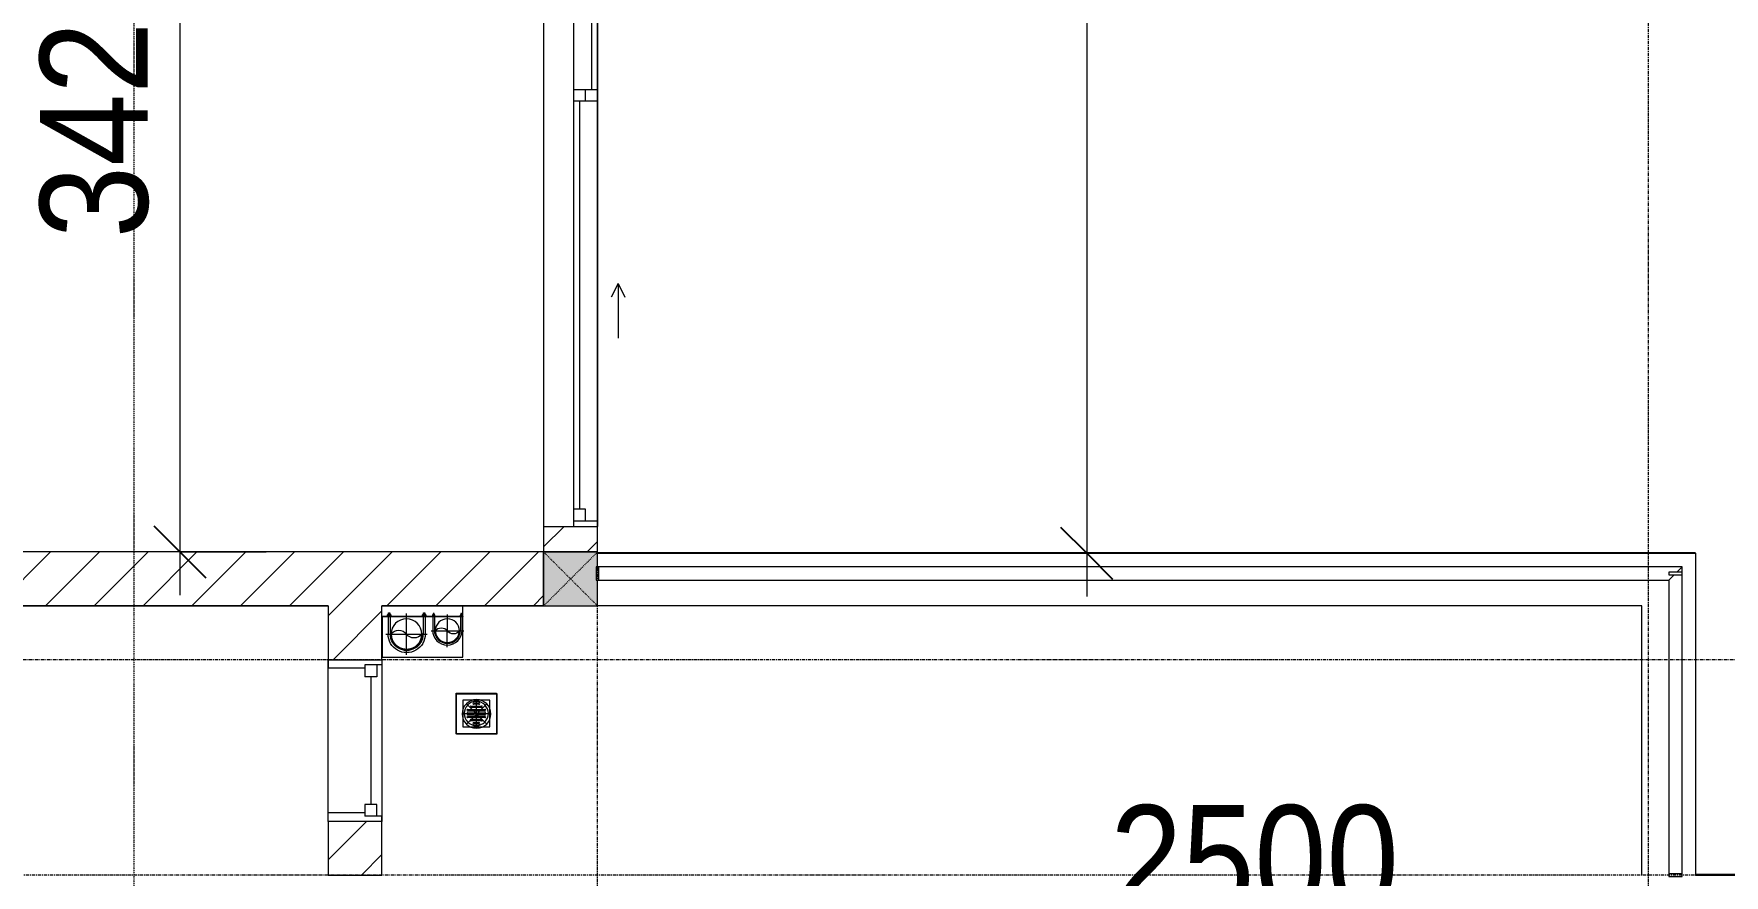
# Model space of a CAD drawing. Header units: millimetres. Extents: x 962 to 239635, y -15958 to 82755.
# Drawn here: x 108511 to 114784, y 44537 to 47660 of the extents above; entities that cross this region are included whole.
import ezdxf

# ---------------------------------------------------------------- set-up
doc = ezdxf.new("R2010")
doc.units = ezdxf.units.MM
for name, pattern in [('Dash', [6, 3, -3]), ('Dash Dot 3_16_', [7.9375, 4.7625, -1.5875, 0, -1.5875]), ('Grid Line', [22.225, 12.7, -3.175, 3.175, -3.175]), ('IMPORT-CENTER _2_', [40.64, 25.4, -5.08, 5.08, -5.08])]:
    doc.linetypes.add(name, pattern=pattern)
for name, color, linetype, lineweight in [('0-1', 7, 'Continuous', 5), ('A-ANNO-DIMS', 211, 'Continuous', 9), ('A-ANNO-DIMS-160', 211, 'Continuous', 9), ('A-FLOR-2', 9, 'Continuous', 9), ('A-FLOR-HRAL', 11, 'Continuous', 9), ('A-GLAZ', 151, 'Continuous', 9), ('A-WALL', 113, 'Continuous', 9), ('A-WALL-2', 9, 'Continuous', 9), ('A-WALL-3', 113, 'Continuous', 18), ('A-WALL-PATT-2', 111, 'Continuous', 9), ('G-ANNO-SYMB-1', 111, 'Dash Dot 3_16_', 18), ('G-IMPT', 8, 'Continuous', 9), ('G-IMPT-2', 8, 'IMPORT-CENTER _2_', 9), ('M-EQPM', 50, 'Continuous', 9), ('M-EQPM-1', 254, 'Continuous', 9), ('S-COLS', 52, 'Continuous', 9), ('S-COLS-1', 52, 'Continuous', 5), ('S-COLS-5', 52, 'Dash', 9), ('S-COLS-6', 52, 'Continuous', 18), ('S-COLS-HDLN', 52, 'Dash', 9), ('S-GRID-1', 1, 'Grid Line', 9)]:
    doc.layers.add(name, color=color, linetype=linetype, lineweight=lineweight)
doc.styles.add('UTM Avo', font='UTM Avo.ttf', dxfattribs={"width": 0.9, "height": 400})
doc.dimstyles.new('1_Dim_chi_tiet_2_5', dxfattribs={"dimscale": 304.8, "dimtxt": 399.720379, "dimasz": 0.629921, "dimexe": 0.524934, "dimexo": 0.0625, "dimgap": 0.052493, "dimtad": 1, "dimdec": 0, "dimrnd": 5, "dimzin": 0, "dimdsep": 46, "dimtxsty": 'UTM Avo', "dimblk1": 'OBLIQUE', "dimblk2": 'OBLIQUE', "dimsah": 1, "dimcen": 0.09, "dimdle": 0.524934, "dimazin": 0, "dimtfac": 1, "dimtdec": 4, "dimtix": 1, "dimtmove": 0, "dimatfit": 3, "dimfxl": 1.049869, "dimfxlon": 1, "dimtvp": 1, "dimtolj": 1, "dimtzin": 0, "dimarcsym": 2})
pattern_1 = [(45, (61750.9, 0), (-90.50967, 90.50967), [])]

# ---------------------------------------------------------------- blocks, each defined once
blk = doc.blocks.new('THU NUOC - THU NUOC-455054-TKCS_MB TẦNG 2')
at = {"layer": 'M-EQPM-1'}
for p, q in [((-66.3, -70.6), (-66.3, 79.4)), ((-66.3, 79.4), (83.7, 79.4)), ((83.7, 79.4), (83.7, -70.6)), ((58.7, 54.4), (-41.3, 54.4)), ((-41.3, 54.4), (-41.3, -45.6)), ((-23.3, 19.6), (40.9, 19.6)), ((40.9, 13.6), (-23.3, 13.6)), ((-23.3, 7.2), (0.7, 7.2)), ((0.7, 1.2), (-23.3, 1.2)), ((-11, 32.1), (28.5, 32.1)), ((28.5, 26.1), (-11, 26.1)), ((-1.1, 44.5), (18.5, 44.5)), ((18.5, 38.5), (-1.1, 38.5)), ((0.7, 7.2), (0.7, 1.2)), ((16.7, 1.2), (16.7, 7.2)), ((16.7, 7.2), (40.9, 7.2)), ((40.9, 1.2), (16.7, 1.2)), ((58.7, -45.6), (58.7, 54.4)), ((-41.3, -45.6), (58.7, -45.6)), ((-23.3, -4.8), (40.9, -4.8)), ((40.9, -10.8), (-23.3, -10.8)), ((-11, -17.3), (28.5, -17.3)), ((28.5, -23.3), (-11, -23.3)), ((-1.1, -29.6), (18.5, -29.6)), ((18.5, -35.6), (-1.1, -35.6)), ((83.7, -70.6), (-66.3, -70.6))]:
    blk.add_line(p, q, dxfattribs=at)
for centre, radius, start, end in [((8.7, 4.4), 45, 0, 180), ((8.7, 4.4), 45, 360, 180), ((8.7, 4.4), 45, 180, 0), ((8.7, 4.4), 45, 180, 360), ((-23.3, 16.6), 3, 90, 270), ((-23.3, 4.2), 3, 90, 270), ((-11, 29.1), 3, 90, 270), ((-1.1, 41.5), 3, 90, 270), ((18.5, 41.5), 3, 270, 90), ((28.5, 29.1), 3, 270, 90), ((40.9, 16.6), 3, 270, 90), ((40.9, 4.2), 3, 270, 90), ((-23.3, -7.8), 3, 90, 270), ((-11, -20.3), 3, 90, 270), ((-1.1, -32.6), 3, 90, 270), ((18.5, -32.6), 3, 270, 90), ((28.5, -20.3), 3, 270, 90), ((40.9, -7.8), 3, 270, 90)]:
    blk.add_arc(centre, radius, start, end, dxfattribs=at)
blk = doc.blocks.new('NCV_TKTC_TANG 2_rvt-1-TKCS_MB TẦNG 2')
at = {"layer": 'A-FLOR-2'}
for p, q in [((47852.6, 45536.9), (44652.6, 45536.9)), ((48652.6, 45536.9), (48052.6, 45536.9)), ((52727.6, 45536.9), (48852.6, 45536.9)), ((52727.6, 44536.9), (52727.6, 45536.9))]:
    blk.add_line(p, q, dxfattribs=at)
at = {"layer": 'A-WALL-2'}
blk.add_line((52927.6, 44536.9), (54052.6, 44536.9), dxfattribs=at)
at = {"layer": 'M-EQPM-1'}
blk.add_blockref('THU NUOC - THU NUOC-455054-TKCS_MB TẦNG 2', (48393.8, 45132.9), dxfattribs=at)
blk = doc.blocks.new('1_FAMILY RVT - W01-WxH 1400x3200xmm-489780-TKCS_MB TẦNG 2')
at = {"layer": 'A-GLAZ'}
for p, q in [((698.4, 172.39), (749.2, 197.79)), ((698.4, 172.39), (749.2, 146.99)), ((698.4, 172.39), (901.6, 172.39)), ((-1600, 96.19), (-1600, -103.81)), ((1600, 96.19), (-1600, 96.19)), ((-1600, 96.19), (-1536.5, 96.19)), ((-1580.95, 96.19), (-1580.95, 7.29)), ((-1536.5, 96.19), (-22.225, 96.19)), ((-1536.5, 96.19), (-1536.5, 51.74)), ((-1536.5, 73.965), (-22.225, 73.965)), ((-22.225, 7.29), (-22.225, 96.19)), ((-22.225, 96.19), (22.225, 96.19)), ((22.225, 96.19), (1580.95, 96.19)), ((22.225, 96.19), (22.225, 7.29)), ((1580.95, 96.19), (1600, 96.19)), ((1580.95, 96.19), (1580.95, 7.29)), ((1600, -103.81), (1600, 96.19)), ((-1600, 7.29), (-1580.95, 7.29)), ((-1536.5, 51.74), (-1580.95, 51.74)), ((-1580.95, 7.29), (-22.225, 7.29)), ((22.225, 51.74), (-22.225, 51.74)), ((-22.225, 7.29), (22.225, 7.29)), ((22.225, 29.515), (1536.5, 29.515)), ((22.225, 7.29), (1536.5, 7.29)), ((1536.5, 51.74), (1536.5, 7.29)), ((1580.95, 51.74), (1536.5, 51.74)), ((1536.5, 7.29), (1600, 7.29)), ((-1600, -103.81), (1600, -103.81))]:
    blk.add_line(p, q, dxfattribs=at)
blk = doc.blocks.new('Railing - 50 x 10mm-1251311-TKCS_MB TẦNG 2')
at = {"layer": 'A-FLOR-HRAL'}
for p, q in [((25, 5), (-25, 5)), ((-25, 5), (-25, -5)), ((25, -5), (25, 5)), ((-25, -5), (25, -5))]:
    blk.add_line(p, q, dxfattribs=at)
blk = doc.blocks.new('Railing - Railing-1236740-TKCS_MB TẦNG 2')
at = {"layer": 'A-FLOR-HRAL'}
for p, q in [((52877.6, 45682), (48857.6, 45682)), ((52877.6, 45682), (52857.6, 45662)), ((52877.6, 45662), (52877.6, 45682)), ((48857.6, 45632), (52827.6, 45632)), ((52847.6, 45652), (52827.6, 45632)), ((52827.6, 45632), (52827.6, 44542.4)), ((52877.6, 44542.4), (52877.6, 45652))]:
    blk.add_line(p, q, dxfattribs=at)
for p, rotation in [((48852.6, 45657), 270), ((52852.6, 45657), 180), ((52852.6, 44537.4), 180)]:
    blk.add_blockref('Railing - 50 x 10mm-1251311-TKCS_MB TẦNG 2', p, dxfattribs=dict(rotation=rotation))
blk = doc.blocks.new('TKTC_XREF_251221_MB TANG 2-7 - TKTC_XREF_260130_MB TANG 2-5_dwg_$cc-4746806-TKCS_MB TẦNG 2')
at = {"layer": 'G-IMPT-2'}
for p, q in [((-0.673, 0), (0.673, 0)), ((0, -0.673), (0, 0.673))]:
    blk.add_line(p, q, dxfattribs=at)
at = {"layer": 'M-EQPM'}
blk.add_circle((0, 0), 0.5, dxfattribs=at)
for centre, radius, start, end in [((0, 0), 0.5, 90, 270), ((0.188, 0.25), 0.313, 126.8699, 233.1301), ((-0.188, -0.25), 0.313, 306.8699, 53.1301)]:
    blk.add_arc(centre, radius, start, end, dxfattribs=at)
blk = doc.blocks.new('TKTC_XREF_251221_MB TANG 2-7 - TKTC_XREF_260130_MB TANG 2-5_dwg_CUM U_DN100-4746796-TKCS_MB TẦNG 2')
at = {"layer": 'G-IMPT'}
blk.add_hatch(color=256, dxfattribs=at).paths.add_polyline_path([(0, 61), (0, 57), (14.8, 55.1), (28.5, 49.4), (40.3, 40.3), (49.4, 28.5), (55.1, 14.8), (57, 0), (55.1, -14.8), (49.4, -28.5), (40.3, -40.3), (28.5, -49.4), (14.8, -55.1), (0, -57), (0, -61), (15.8, -58.9), (30.5, -52.8), (43.1, -43.1), (52.8, -30.5), (58.9, -15.8), (61, 0), (58.9, 15.8), (52.8, 30.5), (43.1, 43.1), (30.5, 52.8), (15.8, 58.9)])
for p, q in [((-79.1, 66.6), (-79.1, 63.4)), ((-76.6, 66.6), (-76.6, 63.4)), ((-74.6, 66.6), (-74.6, 63.4)), ((-72.7, 69.3), (-72.7, 60.7)), ((-66.9, 67.9), (-71.7, 67.9)), ((-66.9, 62.1), (-71.7, 62.1)), ((-65, 69), (0, 69)), ((-79.1, -63.4), (-79.1, -66.6)), ((-76.6, -63.4), (-76.6, -66.6)), ((-74.6, -63.4), (-74.6, -66.6)), ((-72.7, -60.7), (-72.7, -69.3)), ((-66.9, -62.1), (-71.7, -62.1)), ((-66.9, -67.9), (-71.7, -67.9)), ((-65, -69), (0, -69))]:
    blk.add_line(p, q, dxfattribs=at)
at = {"layer": 'G-IMPT', "flags": 128}
for points in [[(-72.7, 67.6), (-78.1, 67.6), (-78.1, 62.4), (-72.7, 62.4)], [(-71.7, 59.2), (-66.9, 59.2), (-66.9, 70.8), (-71.7, 70.8)], [(-66.9, 70.8), (-66.9, 72.7), (-65, 72.7), (-65, 57.3), (-66.9, 57.3), (-66.9, 59.2)], [(-65, 61), (0, 61), (0, 57)], [(-72.7, -62.4), (-78.1, -62.4), (-78.1, -67.6), (-72.7, -67.6)], [(-71.7, -70.8), (-66.9, -70.8), (-66.9, -59.2), (-71.7, -59.2)], [(-66.9, -59.2), (-66.9, -57.3), (-65, -57.3), (-65, -72.7), (-66.9, -72.7), (-66.9, -70.8)], [(-65, -61), (0, -61), (0, -57)]]:
    blk.add_lwpolyline(points, dxfattribs=at)
at = {"layer": 'G-IMPT'}
for centre, radius, start, end in [((-78.1, 66.6), 0.96, 90, 180), ((-78.1, 63.4), 0.96, 180, 270), ((-71.1, 69.3), 1.56, 112.61986, 247.38014), ((-67.9, 65), 4.8, 143.1301, 216.8699), ((-71.1, 60.7), 1.56, 112.61986, 247.38014), ((0, 0), 69, 270, 90), ((0, 0), 61, 270, 90), ((0, 0), 57, 270, 90), ((-78.1, -63.4), 0.96, 90, 180), ((-78.1, -66.6), 0.96, 180, 270), ((-71.1, -60.7), 1.56, 112.61986, 247.38014), ((-67.9, -65), 4.8, 143.1301, 216.8699), ((-71.1, -69.3), 1.56, 112.61986, 247.38014)]:
    blk.add_arc(centre, radius, start, end, dxfattribs=at)
blk = doc.blocks.new('TKTC_XREF_251221_MB TANG 2-7 - TKTC_XREF_260130_MB TANG 2-5_dwg_FD-4746794-TKCS_MB TẦNG 2')
at = {"layer": 'G-IMPT', "flags": 128}
blk.add_lwpolyline([(-75, -75), (75, -75), (75, 75), (-75, 75)], close=True, dxfattribs=at)
at = {"layer": 'G-IMPT'}
blk.add_circle((0, 0), 53.3, dxfattribs=at)
at = {"layer": 'M-EQPM'}
for p, q in [((53.3, 0), (-53.3, 0)), ((-37.7, 37.7), (37.7, -37.7)), ((37.7, 37.7), (-37.7, -37.7)), ((0, 53.3), (0, -53.3))]:
    blk.add_line(p, q, dxfattribs=at)
blk = doc.blocks.new('TKTC_XREF_251221_MB TANG 2-7 - TKTC_XREF_260130_MB TANG 2-5_dwg_$cc-4746805-TKCS_MB TẦNG 2')
at = {"layer": 'G-IMPT-2'}
for p, q in [((0, -0.673), (0, 0.673)), ((-0.673, 0), (0.673, 0))]:
    blk.add_line(p, q, dxfattribs=at)
at = {"layer": 'M-EQPM'}
blk.add_circle((0, 0), 0.5, dxfattribs=at)
for centre, radius, start, end in [((0, 0), 0.5, 90, 270), ((0.188, 0.25), 0.313, 126.8699, 233.1301), ((-0.188, -0.25), 0.313, 306.8699, 53.1301)]:
    blk.add_arc(centre, radius, start, end, dxfattribs=at)
blk = doc.blocks.new('TKTC_XREF_251221_MB TANG 2-7 - TKTC_XREF_260130_MB TANG 2-5_dwg_CUM U_DN100-4746799-TKCS_MB TẦNG 2')
at = {"layer": 'G-IMPT'}
blk.add_hatch(color=256, dxfattribs=at).paths.add_polyline_path([(0, 61), (15.8, 58.9), (30.5, 52.8), (43.1, 43.1), (52.8, 30.5), (58.9, 15.8), (61, 0), (58.9, -15.8), (52.8, -30.5), (43.1, -43.1), (30.5, -52.8), (15.8, -58.9), (0, -61), (0, -57), (14.8, -55.1), (28.5, -49.4), (40.3, -40.3), (49.4, -28.5), (55.1, -14.8), (57, 0), (55.1, 14.8), (49.4, 28.5), (40.3, 40.3), (28.5, 49.4), (14.8, 55.1), (0, 57)])
for p, q in [((-79.1, 66.6), (-79.1, 63.4)), ((-76.6, 66.6), (-76.6, 63.4)), ((-74.6, 66.6), (-74.6, 63.4)), ((-72.7, 69.3), (-72.7, 60.7)), ((-66.9, 67.9), (-71.7, 67.9)), ((-65, 69), (0, 69)), ((-66.9, 62.1), (-71.7, 62.1)), ((-72.7, -60.7), (-72.7, -69.3)), ((-66.9, -62.1), (-71.7, -62.1)), ((-79.1, -63.4), (-79.1, -66.6)), ((-76.6, -63.4), (-76.6, -66.6)), ((-74.6, -63.4), (-74.6, -66.6)), ((-66.9, -67.9), (-71.7, -67.9)), ((-65, -69), (0, -69))]:
    blk.add_line(p, q, dxfattribs=at)
at = {"layer": 'G-IMPT', "flags": 128}
for points in [[(-72.7, 67.6), (-78.1, 67.6), (-78.1, 62.4), (-72.7, 62.4)], [(-71.7, 59.2), (-66.9, 59.2), (-66.9, 70.8), (-71.7, 70.8)], [(-66.9, 70.8), (-66.9, 72.7), (-65, 72.7), (-65, 57.3), (-66.9, 57.3), (-66.9, 59.2)], [(-65, 61), (0, 61), (0, 57)], [(-72.7, -62.4), (-78.1, -62.4), (-78.1, -67.6), (-72.7, -67.6)], [(-71.7, -70.8), (-66.9, -70.8), (-66.9, -59.2), (-71.7, -59.2)], [(-66.9, -59.2), (-66.9, -57.3), (-65, -57.3), (-65, -72.7), (-66.9, -72.7), (-66.9, -70.8)], [(-65, -61), (0, -61), (0, -57)]]:
    blk.add_lwpolyline(points, dxfattribs=at)
at = {"layer": 'G-IMPT'}
for centre, radius, start, end in [((-78.1, 66.6), 0.96, 90, 180), ((-78.1, 63.4), 0.96, 180, 270), ((-71.1, 69.3), 1.56, 112.61986, 247.38014), ((-67.9, 65), 4.8, 143.1301, 216.8699), ((0, 0), 69, 270, 90), ((-71.1, 60.7), 1.56, 112.61986, 247.38014), ((0, 0), 61, 270, 90), ((0, 0), 57, 270, 90), ((-78.1, -63.4), 0.96, 90, 180), ((-71.1, -60.7), 1.56, 112.61986, 247.38014), ((-67.9, -65), 4.8, 143.1301, 216.8699), ((-78.1, -66.6), 0.96, 180, 270), ((-71.1, -69.3), 1.56, 112.61986, 247.38014)]:
    blk.add_arc(centre, radius, start, end, dxfattribs=at)
blk = doc.blocks.new('TKTC_XREF_251221_MB TANG 2-7 - TKTC_XREF_251221_MB TANG 2-7-2039446-TKCS_MB TẦNG 2')
at = {"layer": 'M-EQPM'}
for p, q in [((19275, 28496.7), (15200.1, 28496.7)), ((14700.5, 28300), (14400, 28300)), ((14700.5, 28259.8), (14700.5, 28300)), ((14400, 28259.8), (14700.5, 28259.8)), ((14400.9, 28259.8), (14400.9, 28109.9)), ((14700.5, 28259.8), (14400.9, 28259.8)), ((14700.5, 28109.9), (14700.5, 28259.8)), ((14400.9, 28109.9), (14700.5, 28109.9)), ((24000, 27302.1), (19275, 27302.1))]:
    blk.add_line(p, q, dxfattribs=at)
at = {"extrusion": (0, 0, -1)}
for name, p, xscale, yscale, zscale, rotation in [('TKTC_XREF_251221_MB TANG 2-7 - TKTC_XREF_260130_MB TANG 2-5_dwg_$cc-4746805-TKCS_MB TẦNG 2', (-14490.8, 28195), 113.7150000000072, 113.7150000000072, -113.7150000000072, 89.9990086637468), ('TKTC_XREF_251221_MB TANG 2-7 - TKTC_XREF_260130_MB TANG 2-5_dwg_CUM U_DN100-4746799-TKCS_MB TẦNG 2', (-14491.7, 28195), 0.9975000000000006, 0.9975000000000006, -0.9975000000000006, 270.0009913382946), ('TKTC_XREF_251221_MB TANG 2-7 - TKTC_XREF_260130_MB TANG 2-5_dwg_$cc-4746806-TKCS_MB TẦNG 2', (-14642.8, 28207), 90.00000000005122, 90.00000000005122, -90.00000000005122, 90.3483028346376)]:
    blk.add_blockref(name, p, dxfattribs=dict(at, xscale=xscale, yscale=yscale, zscale=zscale, rotation=rotation))
at = {"xscale": 0.7894736842105243, "yscale": 0.7894736842105243, "zscale": 0.7894736842105243, "rotation": 269.6516971637681}
blk.add_blockref('TKTC_XREF_251221_MB TANG 2-7 - TKTC_XREF_260130_MB TANG 2-5_dwg_CUM U_DN100-4746796-TKCS_MB TẦNG 2', (14642.8, 28208.9), dxfattribs=at)
at = {"extrusion": (0, 0, -1), "zscale": -1, "rotation": 180}
blk.add_blockref('TKTC_XREF_251221_MB TANG 2-7 - TKTC_XREF_260130_MB TANG 2-5_dwg_FD-4746794-TKCS_MB TẦNG 2', (-14751, 27898.8), dxfattribs=at)
blk = doc.blocks.new('M_Fixed - 600 x 1400mm-2135864-TKCS_MB TẦNG 2')
at = {"layer": 'A-GLAZ'}
for p, q in [((-300, 113), (-281, 113)), ((-281, 113), (-281, 50)), ((-281, 94), (-237, 94)), ((-237, 94), (-237, 50)), ((-237, 72), (237, 72)), ((237, 94), (237, 50)), ((281, 94), (237, 94)), ((281, 113), (281, 50)), ((298.9, 113), (281, 113)), ((-281, 50), (-237, 50)), ((-268, 50), (-268, -87)), ((237, 50), (281, 50)), ((268, 50), (268, -87)), ((-300, -87), (-268, -87)), ((300, -87), (268, -87))]:
    blk.add_line(p, q, dxfattribs=at)
blk = doc.blocks.new('G1_SOF - BO TRU - 200x200-3052400-TKCS_MB TẦNG 2')
at = {"layer": 'S-COLS-HDLN'}
for p, q in [((-100, 100), (100, -100)), ((100, 100), (-100, -100))]:
    blk.add_line(p, q, dxfattribs=at)
blk = doc.blocks.new('DIMBLOCK20-TKCS_MB TẦNG 2')
at = {"layer": 'A-ANNO-DIMS-160'}
for p, q in [((109053.8, 49321.9), (109053.8, 45577)), ((109373.8, 49161.9), (108893.8, 49161.9)), ((109053.8, 49161.9), (109373.8, 49161.9)), ((109373.8, 45737), (108893.8, 45737)), ((109053.8, 45737), (109373.8, 45737))]:
    blk.add_line(p, q, dxfattribs=at)
at = {"layer": 'A-ANNO-DIMS-160', "lineweight": 25}
for p, q in [((109053.8, 49161.9), (108957.8, 49257.9)), ((109053.8, 49161.9), (109149.8, 49065.9)), ((109053.8, 45737), (108957.8, 45833)), ((109053.8, 45737), (109149.8, 45641))]:
    blk.add_line(p, q, dxfattribs=at)
at = {"layer": 'A-ANNO-DIMS-160', "color": 0, "insert": (108534.2, 46901.7), "char_height": 400, "width": 1314.636, "attachment_point": 1, "rotation": 90, "line_spacing_factor": 1.110334, "style": 'UTM Avo'}
blk.add_mtext('3425', dxfattribs=at)
blk = doc.blocks.new('_Oblique')
at = {"color": 0, "linetype": 'ByBlock', "lineweight": -2}
blk.add_line((-0.5, -0.5), (0.5, 0.5), dxfattribs=at)
blk = doc.blocks.new('DIMBLOCK22-TKCS_MB TẦNG 2')
at = {"layer": 'A-ANNO-DIMS-160'}
for p, q in [((112419.1, 53471.9), (112419.1, 45572)), ((112739.1, 53311.9), (112259.1, 53311.9)), ((112419.1, 53311.9), (112739.1, 53311.9)), ((112739.1, 45732), (112259.1, 45732)), ((112419.1, 45732), (112739.1, 45732))]:
    blk.add_line(p, q, dxfattribs=at)
at = {"layer": 'A-ANNO-DIMS-160', "lineweight": 25}
for p, q in [((112419.1, 53311.9), (112323.1, 53407.9)), ((112419.1, 53311.9), (112515.1, 53215.9)), ((112419.1, 45732), (112323.1, 45828)), ((112419.1, 45732), (112515.1, 45636))]:
    blk.add_line(p, q, dxfattribs=at)
at = {"layer": 'A-ANNO-DIMS-160', "color": 0, "insert": (111899.4, 48974.2), "char_height": 400, "width": 1314.636, "attachment_point": 1, "rotation": 90, "line_spacing_factor": 1.110334, "style": 'UTM Avo'}
blk.add_mtext('7580', dxfattribs=at)
blk = doc.blocks.new('DIMBLOCK120-TKCS_MB TẦNG 2')
at = {"layer": 'A-ANNO-DIMS-160'}
for p, q in [((111803.5, 43957.4), (111803.5, 44437.4)), ((114303.5, 43957.4), (114303.5, 44437.4)), ((111643.5, 44277.4), (114463.5, 44277.4)), ((111803.5, 44277.4), (111803.5, 43957.4)), ((114303.5, 44277.4), (114303.5, 43957.4))]:
    blk.add_line(p, q, dxfattribs=at)
at = {"layer": 'A-ANNO-DIMS-160', "lineweight": 25}
for p, q in [((111803.5, 44277.4), (111899.5, 44373.4)), ((114303.5, 44277.4), (114399.5, 44373.4)), ((111803.5, 44277.4), (111707.5, 44181.4)), ((114303.5, 44277.4), (114207.5, 44181.4))]:
    blk.add_line(p, q, dxfattribs=at)
at = {"layer": 'A-ANNO-DIMS-160', "color": 0, "insert": (112505.7, 44797), "char_height": 400, "width": 1314.636, "attachment_point": 1, "line_spacing_factor": 1.110334, "style": 'UTM Avo'}
blk.add_mtext('2500', dxfattribs=at)

msp = doc.modelspace()

# ---------------------------------------------------------------- hatches: boundary and pattern name
at = {"layer": 'A-WALL-PATT-2'}
h = msp.add_hatch(dxfattribs=at)
h.set_pattern_fill('FP_1', color=256, style=0, pattern_type=2)
h.set_pattern_definition(pattern_1)
h.paths.add_polyline_path([(110603.5, 45737), (110603.5, 45832), (110403.5, 45832), (110403.5, 45737)])
h.paths.add_polyline_path([(110403.5, 49032), (110603.5, 49032), (110603.5, 49161.9), (110403.5, 49161.9)])
h = msp.add_hatch(dxfattribs=at)
h.set_pattern_fill('FP_1', color=256, style=0, pattern_type=2)
h.set_pattern_definition(pattern_1)
h.paths.add_polyline_path([(109803.5, 45537), (110403.5, 45537), (110403.5, 45737), (106403.5, 45737), (106403.5, 45537), (109603.5, 45537)])
h = msp.add_hatch(dxfattribs=at)
h.set_pattern_fill('FP_1', color=256, style=0, pattern_type=2)
h.set_pattern_definition(pattern_1)
h.paths.add_polyline_path([(109603.5, 44536.9), (109803.5, 44536.9), (109803.5, 44736.9), (109603.5, 44736.9)])
h.paths.add_polyline_path([(109803.5, 45336.9), (109803.5, 45537), (109603.5, 45537), (109603.5, 45336.9)])
at = {"layer": 'S-COLS-1'}
msp.add_hatch(color=256, dxfattribs=at).paths.add_polyline_path([(110598.5, 45536.9), (110603.5, 45536.9), (110603.5, 45632), (110598.5, 45632), (110598.5, 45682), (110603.5, 45682), (110603.5, 45736.9), (110403.5, 45736.9), (110403.5, 45536.9)])

# ---------------------------------------------------------------- linework, layer by layer
at = {"layer": 'A-WALL'}
for p, q in [((110403.5, 45537), (110403.5, 45737)), ((110403.5, 45737), (110603.5, 45737)), ((110603.5, 45732), (114678.5, 45732)), ((114678.5, 45732), (114678.5, 44536.9)), ((109603.5, 44736.9), (109603.5, 45336.9)), ((109803.5, 45336.9), (109803.5, 44736.9))]:
    msp.add_line(p, q, dxfattribs=at)
at = {"layer": 'A-WALL-3'}
for p, q in [((110403.5, 45832), (110403.5, 45737)), ((110603.5, 45737), (110603.5, 45832)), ((110403.5, 45737), (106403.5, 45737)), ((106403.5, 45537), (109603.5, 45537)), ((109603.5, 45537), (109603.5, 45336.9)), ((109803.5, 45537), (110403.5, 45537)), ((109803.5, 45336.9), (109803.5, 45537)), ((109603.5, 45336.9), (109803.5, 45336.9)), ((109803.5, 44736.9), (109603.5, 44736.9)), ((109603.5, 44736.9), (109603.5, 44536.9)), ((109803.5, 44536.9), (109803.5, 44736.9)), ((109603.5, 44536.9), (109803.5, 44536.9))]:
    msp.add_line(p, q, dxfattribs=at)
at = {"layer": 'G-ANNO-SYMB-1'}
msp.add_line((108882.2, 82373.8), (108882.2, 13320.5), dxfattribs=at)
at = {"layer": 'S-COLS'}
for p, q in [((110603.5, 45736.9), (110403.5, 45736.9)), ((110403.5, 45736.9), (110403.5, 45536.9))]:
    msp.add_line(p, q, dxfattribs=at)
at = {"layer": 'S-COLS-6'}
for p, q in [((110603.5, 45682), (110603.5, 45736.9)), ((110603.5, 45536.9), (110603.5, 45632)), ((110403.5, 45536.9), (110603.5, 45536.9))]:
    msp.add_line(p, q, dxfattribs=at)
at = {"layer": 'S-GRID-1'}
for p, q in [((110603.5, 19351.6), (110603.5, 76542.3)), ((114503.5, 19351.6), (114503.5, 76542.3)), ((187383.6, 45336.9), (98285.4, 45336.9)), ((189415.6, 44536.9), (96253.4, 44536.9))]:
    msp.add_line(p, q, dxfattribs=at)

# ---------------------------------------------------------------- block references
at = {"layer": '0-1'}
msp.add_blockref('NCV_TKTC_TANG 2_rvt-1-TKCS_MB TẦNG 2', (61750.9, 0), dxfattribs=at)
at = {"layer": 'A-FLOR-HRAL'}
msp.add_blockref('Railing - Railing-1236740-TKCS_MB TẦNG 2', (61750.9, 0), dxfattribs=at)
at = {"layer": 'A-GLAZ'}
for name, p, rotation in [('1_FAMILY RVT - W01-WxH 1400x3200xmm-489780-TKCS_MB TẦNG 2', (110507.3, 47432), 269.9999999999999), ('M_Fixed - 600 x 1400mm-2135864-TKCS_MB TẦNG 2', (109690.5, 45036.9), 270)]:
    msp.add_blockref(name, p, dxfattribs=dict(at, rotation=rotation))
at = {"layer": 'M-EQPM'}
msp.add_blockref('TKTC_XREF_251221_MB TANG 2-7 - TKTC_XREF_251221_MB TANG 2-7-2039446-TKCS_MB TẦNG 2', (95403.5, 17236.9), dxfattribs=at)
at = {"layer": 'S-COLS-5'}
msp.add_blockref('G1_SOF - BO TRU - 200x200-3052400-TKCS_MB TẦNG 2', (110503.5, 45636.9), dxfattribs=at)

# ---------------------------------------------------------------- dimensions: what is measured, and where the dimension line sits
at = {"layer": 'A-ANNO-DIMS'}
for base, p1, p2, override, picture, middle in [((112419.1, 45732), (112739.1, 53311.9), (112739.1, 45732), {"dimpost": '<>', "dimfxl": 7579.949304}, 'DIMBLOCK22-TKCS_MB TẦNG 2', (112196.1, 49522)), ((109053.8, 45737), (109373.8, 49161.9), (109373.8, 45737), {"dimpost": '<>', "dimfxl": 3424.949304}, 'DIMBLOCK20-TKCS_MB TẦNG 2', (108830.8, 47449.5))]:
    dim = msp.add_linear_dim(base=base, p1=p1, p2=p2, angle=90, dimstyle='1_Dim_chi_tiet_2_5', override=override, dxfattribs=at)
    dim.commit()
    dim.dimension.update_dxf_attribs({"geometry": picture, "text_midpoint": middle})
dim = msp.add_linear_dim(base=(114303.5, 44277.4), p1=(111803.5, 43957.4), p2=(114303.5, 43957.4), dimstyle='1_Dim_chi_tiet_2_5', override={"dimpost": '<>', "dimfxl": 2500}, dxfattribs=at)
dim.commit()
dim.dimension.update_dxf_attribs({"geometry": 'DIMBLOCK120-TKCS_MB TẦNG 2', "text_midpoint": (113053.5, 44500.4)})

doc.saveas('drawing.dxf')
